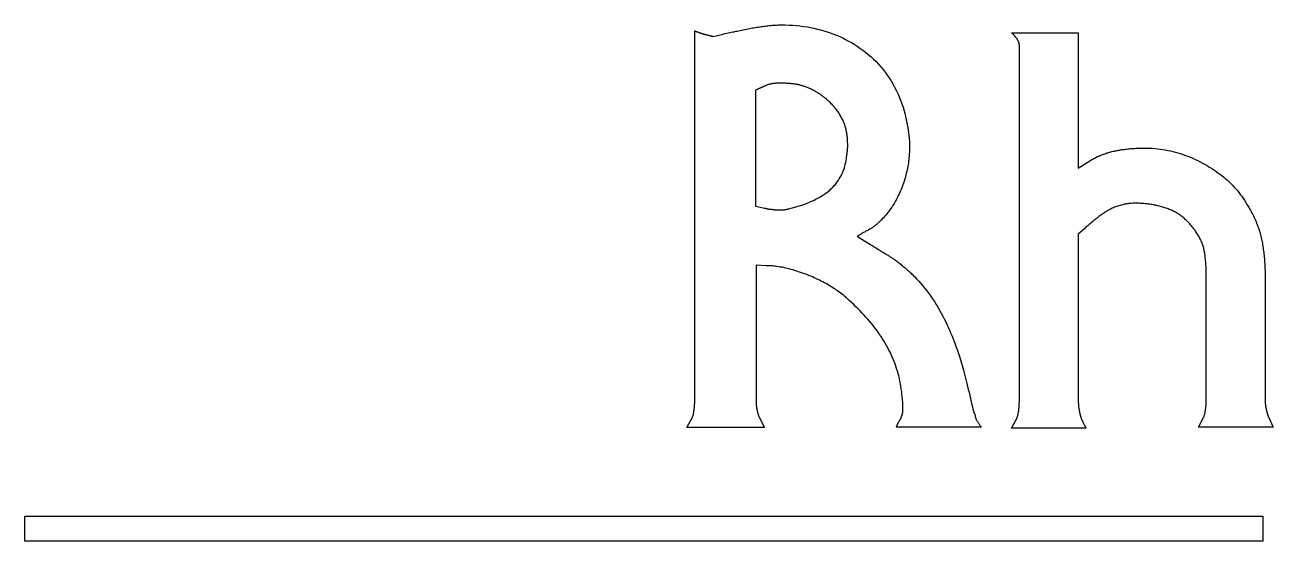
# Model space of a CAD drawing. Extents: x 18 to 129, y 140 to 152.
# Drawn here: x 17.63 to 35.49, y 144.83 to 152.22 of the extents above; entities that cross this region are included whole.
import ezdxf

# ---------------------------------------------------------------- set-up
doc = ezdxf.new("R2010")
doc.units = 0
doc.layers.add('LAYER_1', color=7, linetype='CONTINUOUS')

msp = doc.modelspace()

# ---------------------------------------------------------------- linework, layer by layer
at = {"layer": 'LAYER_1', "color": 7}
for points in [[(27.999, 152.164), (28.021, 152.169), (28.042, 152.173), (28.064, 152.177), (28.085, 152.18), (28.105, 152.184), (28.126, 152.187), (28.147, 152.19), (28.167, 152.193), (28.187, 152.196), (28.207, 152.199), (28.226, 152.201), (28.246, 152.203), (28.265, 152.205), (28.284, 152.207), (28.302, 152.209), (28.321, 152.211), (28.339, 152.212), (28.357, 152.213), (28.375, 152.214), (28.392, 152.215), (28.409, 152.216), (28.426, 152.216), (28.443, 152.216), (28.459, 152.216)], [(28.459, 152.216), (28.513, 152.216), (28.567, 152.214), (28.619, 152.211), (28.672, 152.207), (28.723, 152.202), (28.774, 152.195), (28.824, 152.188), (28.873, 152.179), (28.922, 152.169), (28.971, 152.158), (29.018, 152.146), (29.065, 152.133), (29.112, 152.118), (29.157, 152.103), (29.202, 152.086), (29.247, 152.068), (29.291, 152.05), (29.334, 152.03), (29.376, 152.008), (29.418, 151.986), (29.46, 151.963), (29.5, 151.939), (29.54, 151.913), (29.58, 151.886)], [(27.218, 152.13), (27.221, 152.128), (27.225, 152.127), (27.228, 152.126), (27.232, 152.125), (27.236, 152.123), (27.24, 152.122), (27.245, 152.12), (27.25, 152.118), (27.254, 152.117), (27.259, 152.115), (27.264, 152.113), (27.27, 152.111), (27.275, 152.109), (27.281, 152.107), (27.287, 152.105), (27.293, 152.103), (27.299, 152.101), (27.306, 152.099), (27.312, 152.097), (27.319, 152.095), (27.326, 152.093), (27.333, 152.09), (27.34, 152.088), (27.348, 152.086)], [(27.218, 146.893), (27.218, 152.13)], [(27.348, 152.086), (27.355, 152.084), (27.363, 152.082), (27.37, 152.08), (27.377, 152.078), (27.384, 152.076), (27.39, 152.075), (27.397, 152.073), (27.403, 152.071), (27.409, 152.07), (27.415, 152.068), (27.421, 152.067), (27.426, 152.066), (27.431, 152.064), (27.437, 152.063), (27.442, 152.062), (27.446, 152.06), (27.451, 152.059), (27.455, 152.058), (27.46, 152.057), (27.464, 152.056), (27.468, 152.055), (27.471, 152.054), (27.475, 152.052), (27.478, 152.051)], [(27.478, 152.051), (27.5, 152.057), (27.522, 152.062), (27.543, 152.067), (27.565, 152.072), (27.587, 152.077), (27.608, 152.082), (27.63, 152.087), (27.652, 152.092), (27.674, 152.097), (27.695, 152.102), (27.717, 152.106), (27.739, 152.111), (27.76, 152.116), (27.782, 152.12), (27.804, 152.125), (27.826, 152.129), (27.847, 152.134), (27.869, 152.138), (27.891, 152.143), (27.912, 152.147), (27.934, 152.151), (27.956, 152.156), (27.978, 152.16), (27.999, 152.164)], [(31.829, 152.017), (31.826, 152.021), (31.822, 152.025), (31.819, 152.03), (31.816, 152.034), (31.813, 152.038), (31.809, 152.042), (31.806, 152.047), (31.803, 152.051), (31.799, 152.055), (31.796, 152.059), (31.793, 152.063), (31.79, 152.067), (31.786, 152.07), (31.783, 152.074), (31.78, 152.078), (31.777, 152.081), (31.773, 152.084), (31.77, 152.087), (31.767, 152.091), (31.764, 152.093), (31.76, 152.096), (31.757, 152.099), (31.754, 152.101), (31.751, 152.103)], [(31.751, 152.103), (32.706, 152.103), (32.706, 150.167), (32.871, 150.271)], [(31.864, 151.912), (31.863, 151.917), (31.863, 151.921), (31.863, 151.925), (31.863, 151.93), (31.862, 151.934), (31.862, 151.939), (31.861, 151.943), (31.86, 151.947), (31.859, 151.952), (31.858, 151.956), (31.857, 151.96), (31.856, 151.965), (31.854, 151.969), (31.853, 151.973), (31.851, 151.978), (31.849, 151.982), (31.847, 151.986), (31.845, 151.991), (31.843, 151.995), (31.84, 151.999), (31.838, 152.004), (31.835, 152.008), (31.832, 152.012), (31.829, 152.017)], [(29.58, 151.886), (29.621, 151.857), (29.662, 151.826), (29.701, 151.794), (29.74, 151.761), (29.776, 151.726), (29.812, 151.691), (29.847, 151.655), (29.88, 151.618), (29.912, 151.579), (29.943, 151.54), (29.973, 151.499), (30.001, 151.458), (30.028, 151.415), (30.054, 151.371), (30.078, 151.327), (30.101, 151.281), (30.123, 151.234), (30.144, 151.187), (30.163, 151.138), (30.181, 151.088), (30.198, 151.037), (30.213, 150.986), (30.227, 150.933), (30.24, 150.879)], [(31.864, 146.885), (31.864, 151.912)], [(28.234, 151.348), (28.227, 151.345), (28.221, 151.342), (28.214, 151.339), (28.208, 151.336), (28.201, 151.333), (28.195, 151.33), (28.188, 151.327), (28.182, 151.324), (28.176, 151.321), (28.169, 151.319), (28.163, 151.316), (28.157, 151.313), (28.15, 151.311), (28.144, 151.308), (28.138, 151.305), (28.132, 151.302), (28.126, 151.3), (28.12, 151.297), (28.114, 151.294), (28.108, 151.291), (28.103, 151.288), (28.097, 151.285), (28.092, 151.282), (28.086, 151.279)], [(28.433, 151.383), (28.424, 151.383), (28.414, 151.383), (28.405, 151.382), (28.396, 151.382), (28.387, 151.382), (28.378, 151.381), (28.369, 151.38), (28.36, 151.38), (28.352, 151.379), (28.344, 151.378), (28.335, 151.376), (28.327, 151.375), (28.319, 151.374), (28.311, 151.372), (28.303, 151.37), (28.295, 151.369), (28.287, 151.367), (28.28, 151.364), (28.272, 151.362), (28.264, 151.36), (28.257, 151.357), (28.249, 151.354), (28.241, 151.351), (28.234, 151.348)], [(28.746, 151.348), (28.735, 151.351), (28.724, 151.354), (28.713, 151.357), (28.701, 151.36), (28.69, 151.362), (28.678, 151.364), (28.666, 151.367), (28.653, 151.369), (28.641, 151.37), (28.628, 151.372), (28.616, 151.374), (28.603, 151.375), (28.59, 151.376), (28.576, 151.378), (28.563, 151.379), (28.549, 151.38), (28.535, 151.38), (28.521, 151.381), (28.507, 151.382), (28.493, 151.382), (28.478, 151.382), (28.463, 151.383), (28.449, 151.383), (28.433, 151.383)], [(29.041, 151.2), (29.028, 151.21), (29.015, 151.219), (29.002, 151.228), (28.989, 151.237), (28.976, 151.245), (28.963, 151.253), (28.951, 151.26), (28.938, 151.268), (28.925, 151.275), (28.912, 151.281), (28.9, 151.288), (28.887, 151.294), (28.875, 151.3), (28.862, 151.305), (28.85, 151.31), (28.838, 151.316), (28.826, 151.32), (28.814, 151.325), (28.802, 151.329), (28.791, 151.333), (28.779, 151.337), (28.768, 151.341), (28.757, 151.345), (28.746, 151.348)], [(28.086, 151.279), (28.086, 149.62), (28.216, 149.594)], [(29.319, 150.888), (29.311, 150.902), (29.303, 150.916), (29.295, 150.93), (29.287, 150.943), (29.278, 150.957), (29.268, 150.971), (29.259, 150.984), (29.249, 150.998), (29.239, 151.011), (29.228, 151.024), (29.218, 151.038), (29.206, 151.051), (29.195, 151.064), (29.183, 151.076), (29.17, 151.089), (29.158, 151.102), (29.145, 151.115), (29.131, 151.127), (29.117, 151.14), (29.103, 151.152), (29.088, 151.164), (29.073, 151.176), (29.057, 151.188), (29.041, 151.2)], [(29.406, 150.497), (29.406, 150.515), (29.405, 150.533), (29.405, 150.551), (29.404, 150.569), (29.403, 150.586), (29.401, 150.603), (29.399, 150.62), (29.397, 150.637), (29.395, 150.653), (29.392, 150.67), (29.389, 150.686), (29.385, 150.702), (29.382, 150.718), (29.378, 150.734), (29.373, 150.75), (29.369, 150.765), (29.364, 150.781), (29.358, 150.796), (29.353, 150.812), (29.347, 150.827), (29.34, 150.842), (29.334, 150.857), (29.327, 150.873), (29.319, 150.888)], [(30.24, 150.879), (30.241, 150.873), (30.242, 150.866), (30.243, 150.859), (30.245, 150.852), (30.246, 150.845), (30.248, 150.838), (30.249, 150.831), (30.251, 150.824), (30.252, 150.816), (30.254, 150.809), (30.255, 150.801), (30.257, 150.793), (30.259, 150.785), (30.26, 150.777), (30.262, 150.769), (30.263, 150.761), (30.265, 150.752), (30.267, 150.744), (30.268, 150.735), (30.269, 150.726), (30.271, 150.717), (30.272, 150.707), (30.273, 150.698), (30.274, 150.688)], [(30.274, 150.688), (30.275, 150.679), (30.277, 150.671), (30.278, 150.662), (30.279, 150.653), (30.28, 150.645), (30.281, 150.636), (30.282, 150.627), (30.283, 150.619), (30.284, 150.61), (30.285, 150.602), (30.286, 150.593), (30.286, 150.585), (30.287, 150.577), (30.288, 150.568), (30.289, 150.56), (30.289, 150.552), (30.29, 150.544), (30.29, 150.535), (30.291, 150.527), (30.291, 150.519), (30.291, 150.512), (30.292, 150.504), (30.292, 150.496), (30.292, 150.488)], [(29.397, 150.393), (29.398, 150.397), (29.399, 150.401), (29.4, 150.406), (29.401, 150.41), (29.402, 150.415), (29.402, 150.419), (29.403, 150.423), (29.403, 150.428), (29.404, 150.432), (29.404, 150.436), (29.405, 150.441), (29.405, 150.445), (29.405, 150.449), (29.405, 150.454), (29.406, 150.458), (29.406, 150.462), (29.406, 150.467), (29.406, 150.471), (29.406, 150.475), (29.406, 150.48), (29.406, 150.484), (29.406, 150.488), (29.406, 150.493), (29.406, 150.497)], [(30.292, 150.488), (30.292, 150.463), (30.291, 150.438), (30.29, 150.413), (30.289, 150.389), (30.287, 150.364), (30.285, 150.339), (30.283, 150.314), (30.28, 150.289), (30.277, 150.265), (30.274, 150.24), (30.27, 150.215), (30.266, 150.191), (30.261, 150.167), (30.256, 150.142), (30.251, 150.118), (30.245, 150.094), (30.239, 150.07), (30.233, 150.046), (30.226, 150.023), (30.219, 149.999), (30.212, 149.976), (30.204, 149.952), (30.196, 149.929), (30.188, 149.907)], [(32.871, 150.271), (32.885, 150.28), (32.899, 150.288), (32.913, 150.296), (32.927, 150.304), (32.941, 150.311), (32.956, 150.319), (32.97, 150.326), (32.984, 150.332), (32.998, 150.339), (33.013, 150.345), (33.027, 150.351), (33.041, 150.357), (33.056, 150.363), (33.07, 150.368), (33.085, 150.373), (33.099, 150.378), (33.114, 150.383), (33.129, 150.387), (33.143, 150.392), (33.158, 150.396), (33.173, 150.4), (33.188, 150.403), (33.203, 150.407), (33.218, 150.41)], [(33.218, 150.41), (33.233, 150.413), (33.249, 150.416), (33.265, 150.42), (33.281, 150.422), (33.297, 150.425), (33.313, 150.428), (33.329, 150.431), (33.346, 150.433), (33.363, 150.435), (33.38, 150.438), (33.398, 150.44), (33.416, 150.442), (33.434, 150.443), (33.452, 150.445), (33.471, 150.447), (33.49, 150.448), (33.509, 150.449), (33.528, 150.45), (33.548, 150.451), (33.568, 150.452), (33.589, 150.453), (33.61, 150.453), (33.631, 150.453), (33.652, 150.454)], [(33.652, 150.454), (33.69, 150.453), (33.728, 150.452), (33.766, 150.45), (33.803, 150.447), (33.84, 150.443), (33.877, 150.439), (33.914, 150.434), (33.951, 150.428), (33.987, 150.421), (34.024, 150.413), (34.06, 150.404), (34.096, 150.395), (34.132, 150.385), (34.168, 150.374), (34.204, 150.362), (34.24, 150.349), (34.275, 150.336), (34.311, 150.322), (34.346, 150.307), (34.381, 150.291), (34.416, 150.274), (34.451, 150.257), (34.486, 150.238), (34.521, 150.219)], [(29.085, 149.802), (29.105, 149.817), (29.125, 149.832), (29.144, 149.847), (29.162, 149.864), (29.18, 149.881), (29.197, 149.898), (29.213, 149.916), (29.229, 149.934), (29.244, 149.954), (29.259, 149.973), (29.272, 149.993), (29.286, 150.014), (29.298, 150.035), (29.31, 150.057), (29.321, 150.079), (29.331, 150.101), (29.341, 150.124), (29.35, 150.148), (29.358, 150.172), (29.366, 150.196), (29.372, 150.221), (29.379, 150.246), (29.384, 150.271), (29.389, 150.297)], [(29.389, 150.297), (29.389, 150.302), (29.389, 150.306), (29.389, 150.31), (29.389, 150.314), (29.39, 150.318), (29.39, 150.322), (29.39, 150.326), (29.391, 150.33), (29.391, 150.334), (29.392, 150.337), (29.392, 150.341), (29.393, 150.345), (29.394, 150.349), (29.394, 150.353), (29.395, 150.356), (29.395, 150.36), (29.396, 150.364), (29.396, 150.368), (29.396, 150.372), (29.397, 150.376), (29.397, 150.38), (29.397, 150.384), (29.397, 150.388), (29.397, 150.393)], [(34.521, 150.219), (34.553, 150.2), (34.585, 150.181), (34.616, 150.162), (34.646, 150.142), (34.676, 150.122), (34.705, 150.101), (34.733, 150.08), (34.761, 150.059), (34.788, 150.037), (34.815, 150.015), (34.841, 149.992), (34.866, 149.968), (34.891, 149.945), (34.915, 149.92), (34.938, 149.895), (34.961, 149.87), (34.983, 149.844), (35.004, 149.817), (35.025, 149.79), (35.045, 149.763), (35.065, 149.734), (35.084, 149.706), (35.102, 149.676), (35.12, 149.646)], [(30.188, 149.907), (30.179, 149.884), (30.17, 149.861), (30.16, 149.839), (30.151, 149.817), (30.141, 149.795), (30.13, 149.773), (30.12, 149.752), (30.109, 149.73), (30.098, 149.709), (30.086, 149.688), (30.074, 149.668), (30.062, 149.647), (30.049, 149.627), (30.036, 149.607), (30.023, 149.587), (30.009, 149.568), (29.995, 149.548), (29.98, 149.529), (29.965, 149.51), (29.95, 149.492), (29.934, 149.474), (29.917, 149.455), (29.901, 149.438), (29.884, 149.42)], [(28.564, 149.585), (28.591, 149.592), (28.617, 149.599), (28.643, 149.606), (28.669, 149.613), (28.694, 149.62), (28.718, 149.628), (28.743, 149.635), (28.766, 149.643), (28.79, 149.652), (28.812, 149.66), (28.835, 149.669), (28.857, 149.677), (28.878, 149.687), (28.899, 149.696), (28.92, 149.705), (28.94, 149.715), (28.96, 149.725), (28.979, 149.735), (28.998, 149.746), (29.016, 149.757), (29.034, 149.768), (29.051, 149.779), (29.068, 149.79), (29.085, 149.802)], [(28.216, 149.594), (28.221, 149.593), (28.225, 149.592), (28.229, 149.591), (28.234, 149.59), (28.238, 149.589), (28.242, 149.588), (28.247, 149.586), (28.251, 149.586), (28.255, 149.585), (28.26, 149.584), (28.264, 149.583), (28.268, 149.582), (28.273, 149.581), (28.277, 149.58), (28.281, 149.58), (28.286, 149.579), (28.29, 149.579), (28.294, 149.578), (28.299, 149.578), (28.303, 149.577), (28.308, 149.577), (28.312, 149.577), (28.316, 149.577), (28.321, 149.577)], [(28.321, 149.577), (28.326, 149.575), (28.331, 149.575), (28.336, 149.574), (28.342, 149.573), (28.347, 149.572), (28.352, 149.571), (28.357, 149.571), (28.361, 149.57), (28.366, 149.57), (28.371, 149.57), (28.376, 149.569), (28.38, 149.569), (28.385, 149.569), (28.389, 149.568), (28.394, 149.568), (28.398, 149.568), (28.403, 149.568), (28.407, 149.568), (28.412, 149.568), (28.416, 149.568), (28.42, 149.568), (28.425, 149.568), (28.429, 149.568), (28.433, 149.568)], [(28.477, 149.568), (28.48, 149.568), (28.483, 149.568), (28.487, 149.568), (28.49, 149.568), (28.493, 149.569), (28.497, 149.569), (28.5, 149.57), (28.503, 149.57), (28.507, 149.571), (28.51, 149.572), (28.514, 149.572), (28.517, 149.573), (28.521, 149.574), (28.524, 149.575), (28.528, 149.576), (28.532, 149.577), (28.535, 149.578), (28.539, 149.579), (28.543, 149.58), (28.547, 149.581), (28.551, 149.582), (28.555, 149.583), (28.559, 149.584), (28.564, 149.585)], [(33.131, 149.559), (33.121, 149.553), (33.111, 149.547), (33.1, 149.541), (33.089, 149.534), (33.078, 149.526), (33.066, 149.518), (33.054, 149.51), (33.042, 149.501), (33.029, 149.492), (33.016, 149.482), (33.002, 149.472), (32.988, 149.461), (32.974, 149.45), (32.959, 149.439), (32.944, 149.427), (32.929, 149.414), (32.913, 149.402), (32.897, 149.388), (32.88, 149.374), (32.864, 149.36), (32.846, 149.345), (32.829, 149.33), (32.811, 149.315), (32.793, 149.299)], [(33.522, 149.663), (33.505, 149.663), (33.488, 149.663), (33.47, 149.662), (33.453, 149.66), (33.436, 149.659), (33.42, 149.657), (33.403, 149.654), (33.386, 149.652), (33.369, 149.649), (33.353, 149.645), (33.337, 149.641), (33.32, 149.637), (33.304, 149.633), (33.288, 149.628), (33.272, 149.623), (33.256, 149.617), (33.24, 149.611), (33.224, 149.605), (33.208, 149.598), (33.193, 149.591), (33.177, 149.584), (33.162, 149.576), (33.147, 149.568), (33.131, 149.559)], [(33.93, 149.603), (33.914, 149.608), (33.898, 149.613), (33.881, 149.618), (33.864, 149.622), (33.848, 149.626), (33.831, 149.63), (33.814, 149.634), (33.797, 149.638), (33.781, 149.641), (33.764, 149.644), (33.747, 149.647), (33.729, 149.649), (33.712, 149.652), (33.695, 149.654), (33.678, 149.656), (33.661, 149.657), (33.643, 149.659), (33.626, 149.66), (33.609, 149.661), (33.592, 149.662), (33.574, 149.663), (33.557, 149.663), (33.539, 149.663), (33.522, 149.663)], [(34.26, 149.412), (34.249, 149.422), (34.238, 149.433), (34.226, 149.443), (34.215, 149.453), (34.203, 149.463), (34.19, 149.473), (34.178, 149.483), (34.165, 149.492), (34.152, 149.501), (34.139, 149.51), (34.125, 149.518), (34.112, 149.527), (34.098, 149.535), (34.083, 149.542), (34.069, 149.55), (34.054, 149.557), (34.04, 149.564), (34.025, 149.57), (34.009, 149.576), (33.994, 149.582), (33.978, 149.588), (33.962, 149.593), (33.946, 149.598), (33.93, 149.603)], [(35.12, 149.646), (35.133, 149.625), (35.145, 149.605), (35.157, 149.584), (35.169, 149.563), (35.181, 149.543), (35.192, 149.522), (35.202, 149.502), (35.213, 149.481), (35.223, 149.46), (35.232, 149.44), (35.241, 149.419), (35.25, 149.398), (35.259, 149.378), (35.267, 149.357), (35.275, 149.337), (35.282, 149.316), (35.289, 149.295), (35.296, 149.275), (35.302, 149.254), (35.308, 149.234), (35.314, 149.213), (35.319, 149.192), (35.324, 149.172), (35.328, 149.151)], [(29.884, 149.42), (29.877, 149.414), (29.871, 149.407), (29.864, 149.401), (29.858, 149.395), (29.851, 149.389), (29.844, 149.383), (29.838, 149.377), (29.831, 149.371), (29.825, 149.365), (29.818, 149.36), (29.811, 149.354), (29.804, 149.349), (29.798, 149.343), (29.791, 149.338), (29.784, 149.333), (29.777, 149.328), (29.77, 149.323), (29.763, 149.318), (29.756, 149.313), (29.748, 149.308), (29.741, 149.303), (29.734, 149.299), (29.726, 149.294), (29.719, 149.29)], [(34.495, 149.047), (34.489, 149.063), (34.483, 149.079), (34.477, 149.095), (34.47, 149.111), (34.463, 149.127), (34.456, 149.143), (34.448, 149.159), (34.44, 149.174), (34.431, 149.19), (34.422, 149.205), (34.413, 149.22), (34.404, 149.236), (34.394, 149.251), (34.383, 149.266), (34.373, 149.281), (34.362, 149.296), (34.35, 149.311), (34.338, 149.325), (34.326, 149.34), (34.314, 149.354), (34.301, 149.369), (34.288, 149.383), (34.274, 149.397), (34.26, 149.412)], [(29.719, 149.29), (29.705, 149.282), (29.692, 149.275), (29.679, 149.268), (29.667, 149.262), (29.655, 149.255), (29.644, 149.249), (29.633, 149.243), (29.623, 149.238), (29.614, 149.233), (29.605, 149.228), (29.597, 149.223), (29.589, 149.218), (29.582, 149.214), (29.576, 149.21), (29.57, 149.207), (29.565, 149.203), (29.56, 149.2), (29.556, 149.197), (29.553, 149.195), (29.55, 149.192), (29.548, 149.19), (29.546, 149.188), (29.545, 149.187), (29.545, 149.186)], [(29.545, 149.186), (29.745, 149.064)], [(32.793, 149.299), (32.706, 149.22), (32.706, 146.876)], [(29.745, 149.064), (29.764, 149.052), (29.783, 149.041), (29.801, 149.03), (29.819, 149.019), (29.837, 149.008), (29.854, 148.998), (29.87, 148.987), (29.886, 148.978), (29.901, 148.968), (29.916, 148.959), (29.931, 148.95), (29.944, 148.942), (29.958, 148.933), (29.97, 148.925), (29.983, 148.918), (29.994, 148.91), (30.005, 148.903), (30.016, 148.897), (30.026, 148.891), (30.035, 148.885), (30.044, 148.879), (30.052, 148.874), (30.059, 148.869), (30.066, 148.864)], [(34.538, 148.604), (34.538, 148.628), (34.538, 148.651), (34.537, 148.674), (34.537, 148.696), (34.536, 148.719), (34.535, 148.74), (34.534, 148.762), (34.533, 148.782), (34.531, 148.803), (34.53, 148.823), (34.528, 148.842), (34.526, 148.861), (34.524, 148.88), (34.522, 148.898), (34.52, 148.915), (34.518, 148.932), (34.515, 148.948), (34.512, 148.964), (34.51, 148.979), (34.507, 148.994), (34.504, 149.008), (34.501, 149.022), (34.498, 149.035), (34.495, 149.047)], [(35.328, 149.151), (35.333, 149.13), (35.337, 149.109), (35.341, 149.088), (35.344, 149.067), (35.348, 149.046), (35.351, 149.024), (35.354, 149.002), (35.357, 148.98), (35.36, 148.958), (35.363, 148.936), (35.365, 148.913), (35.367, 148.89), (35.37, 148.868), (35.371, 148.845), (35.373, 148.821), (35.375, 148.798), (35.376, 148.774), (35.377, 148.75), (35.378, 148.726), (35.379, 148.702), (35.38, 148.678), (35.38, 148.653), (35.38, 148.629), (35.38, 148.604)], [(30.066, 148.864), (30.078, 148.856), (30.09, 148.847), (30.102, 148.838), (30.114, 148.828), (30.127, 148.819), (30.139, 148.809), (30.151, 148.799), (30.164, 148.79), (30.176, 148.779), (30.189, 148.769), (30.201, 148.759), (30.214, 148.748), (30.226, 148.738), (30.239, 148.727), (30.251, 148.716), (30.263, 148.705), (30.276, 148.694), (30.288, 148.682), (30.301, 148.671), (30.313, 148.66), (30.325, 148.648), (30.337, 148.636), (30.349, 148.625), (30.361, 148.613)], [(28.234, 148.769), (28.095, 148.778), (28.095, 146.885)], [(28.85, 148.63), (28.82, 148.642), (28.79, 148.653), (28.761, 148.663), (28.732, 148.673), (28.704, 148.683), (28.676, 148.692), (28.648, 148.7), (28.621, 148.708), (28.594, 148.716), (28.568, 148.723), (28.542, 148.729), (28.516, 148.735), (28.491, 148.741), (28.466, 148.746), (28.441, 148.75), (28.417, 148.754), (28.393, 148.758), (28.369, 148.761), (28.346, 148.763), (28.323, 148.765), (28.3, 148.767), (28.278, 148.768), (28.256, 148.769), (28.234, 148.769)], [(29.389, 148.309), (29.37, 148.325), (29.351, 148.341), (29.332, 148.356), (29.312, 148.372), (29.292, 148.387), (29.272, 148.402), (29.251, 148.416), (29.23, 148.431), (29.208, 148.445), (29.187, 148.459), (29.165, 148.472), (29.142, 148.486), (29.12, 148.499), (29.097, 148.512), (29.073, 148.525), (29.05, 148.537), (29.026, 148.549), (29.002, 148.561), (28.977, 148.573), (28.952, 148.585), (28.927, 148.597), (28.902, 148.608), (28.876, 148.619), (28.85, 148.63)], [(30.361, 148.613), (30.392, 148.581), (30.423, 148.548), (30.453, 148.514), (30.482, 148.48), (30.511, 148.445), (30.539, 148.409), (30.567, 148.372), (30.594, 148.334), (30.62, 148.295), (30.646, 148.256), (30.672, 148.215), (30.697, 148.174), (30.721, 148.132), (30.745, 148.089), (30.769, 148.045), (30.792, 148), (30.814, 147.954), (30.836, 147.907), (30.858, 147.859), (30.879, 147.81), (30.9, 147.76), (30.921, 147.71), (30.941, 147.658), (30.96, 147.605)], [(34.538, 146.902), (34.538, 148.604)], [(35.38, 148.604), (35.38, 146.902)], [(29.996, 147.562), (29.98, 147.594), (29.962, 147.627), (29.944, 147.659), (29.925, 147.691), (29.905, 147.723), (29.884, 147.754), (29.863, 147.786), (29.841, 147.817), (29.818, 147.849), (29.794, 147.88), (29.77, 147.911), (29.745, 147.942), (29.719, 147.973), (29.692, 148.003), (29.665, 148.034), (29.637, 148.065), (29.608, 148.095), (29.579, 148.126), (29.549, 148.157), (29.518, 148.187), (29.487, 148.217), (29.455, 148.248), (29.422, 148.278), (29.389, 148.309)], [(30.196, 146.693), (30.196, 146.734), (30.195, 146.773), (30.193, 146.813), (30.19, 146.852), (30.187, 146.891), (30.183, 146.929), (30.179, 146.968), (30.173, 147.005), (30.167, 147.043), (30.161, 147.08), (30.153, 147.117), (30.145, 147.154), (30.136, 147.19), (30.127, 147.226), (30.117, 147.261), (30.106, 147.296), (30.095, 147.331), (30.083, 147.365), (30.07, 147.399), (30.057, 147.432), (30.042, 147.465), (30.028, 147.498), (30.012, 147.53), (29.996, 147.562)], [(30.96, 147.605), (30.969, 147.58), (30.978, 147.553), (30.987, 147.526), (30.996, 147.498), (31.005, 147.468), (31.014, 147.438), (31.023, 147.406), (31.033, 147.374), (31.042, 147.341), (31.052, 147.307), (31.061, 147.271), (31.071, 147.235), (31.081, 147.198), (31.091, 147.16), (31.101, 147.121), (31.111, 147.081), (31.121, 147.04), (31.131, 146.998), (31.142, 146.956), (31.152, 146.912), (31.163, 146.867), (31.173, 146.822), (31.184, 146.776), (31.195, 146.728)], [(27.183, 146.598), (27.186, 146.607), (27.189, 146.616), (27.192, 146.625), (27.195, 146.635), (27.197, 146.645), (27.199, 146.655), (27.202, 146.666), (27.204, 146.676), (27.205, 146.688), (27.207, 146.699), (27.209, 146.711), (27.21, 146.723), (27.211, 146.735), (27.213, 146.748), (27.214, 146.761), (27.214, 146.774), (27.215, 146.788), (27.216, 146.802), (27.216, 146.816), (27.217, 146.831), (27.217, 146.846), (27.218, 146.861), (27.218, 146.877), (27.218, 146.893)], [(28.095, 146.885), (28.095, 146.877), (28.095, 146.87), (28.095, 146.862), (28.095, 146.855), (28.095, 146.848), (28.095, 146.841), (28.095, 146.834), (28.095, 146.827), (28.095, 146.82), (28.095, 146.813), (28.096, 146.806), (28.096, 146.8), (28.096, 146.793), (28.096, 146.787), (28.097, 146.781), (28.097, 146.775), (28.098, 146.768), (28.098, 146.762), (28.099, 146.757), (28.1, 146.751), (28.101, 146.745), (28.101, 146.739), (28.102, 146.734), (28.103, 146.728)], [(31.829, 146.589), (31.832, 146.598), (31.835, 146.607), (31.838, 146.617), (31.84, 146.626), (31.843, 146.636), (31.845, 146.646), (31.847, 146.657), (31.849, 146.668), (31.851, 146.679), (31.853, 146.69), (31.854, 146.702), (31.856, 146.714), (31.857, 146.726), (31.858, 146.739), (31.859, 146.752), (31.86, 146.766), (31.861, 146.779), (31.862, 146.793), (31.862, 146.808), (31.863, 146.822), (31.863, 146.837), (31.863, 146.853), (31.863, 146.868), (31.864, 146.885)], [(32.706, 146.876), (32.706, 146.868), (32.706, 146.861), (32.706, 146.853), (32.706, 146.846), (32.706, 146.839), (32.706, 146.832), (32.706, 146.825), (32.706, 146.818), (32.706, 146.811), (32.706, 146.804), (32.707, 146.798), (32.707, 146.791), (32.707, 146.785), (32.708, 146.778), (32.708, 146.772), (32.708, 146.766), (32.709, 146.76), (32.71, 146.754), (32.71, 146.748), (32.711, 146.742), (32.712, 146.736), (32.713, 146.731), (32.713, 146.725), (32.715, 146.72)], [(34.503, 146.607), (34.507, 146.615), (34.51, 146.625), (34.512, 146.634), (34.515, 146.644), (34.517, 146.654), (34.52, 146.664), (34.522, 146.674), (34.524, 146.685), (34.526, 146.696), (34.528, 146.708), (34.529, 146.719), (34.531, 146.731), (34.532, 146.744), (34.533, 146.757), (34.534, 146.77), (34.535, 146.783), (34.536, 146.797), (34.536, 146.811), (34.537, 146.825), (34.537, 146.84), (34.538, 146.855), (34.538, 146.87), (34.538, 146.886), (34.538, 146.902)], [(35.38, 146.902), (35.38, 146.894), (35.38, 146.887), (35.38, 146.88), (35.38, 146.872), (35.381, 146.865), (35.381, 146.858), (35.381, 146.851), (35.381, 146.844), (35.381, 146.837), (35.381, 146.83), (35.381, 146.824), (35.382, 146.817), (35.382, 146.811), (35.382, 146.804), (35.383, 146.798), (35.383, 146.792), (35.384, 146.786), (35.384, 146.78), (35.385, 146.774), (35.385, 146.768), (35.386, 146.762), (35.387, 146.757), (35.388, 146.751), (35.389, 146.746)], [(28.103, 146.728), (28.105, 146.723), (28.106, 146.717), (28.107, 146.712), (28.108, 146.707), (28.109, 146.701), (28.11, 146.696), (28.111, 146.69), (28.112, 146.685), (28.114, 146.679), (28.115, 146.674), (28.116, 146.669), (28.118, 146.663), (28.119, 146.658), (28.12, 146.652), (28.122, 146.647), (28.123, 146.641), (28.125, 146.636), (28.127, 146.631), (28.128, 146.625), (28.13, 146.62), (28.132, 146.614), (28.134, 146.609), (28.136, 146.603), (28.138, 146.598)], [(30.161, 146.572), (30.164, 146.577), (30.166, 146.583), (30.168, 146.588), (30.17, 146.593), (30.172, 146.598), (30.174, 146.603), (30.176, 146.608), (30.178, 146.613), (30.18, 146.618), (30.182, 146.623), (30.184, 146.628), (30.185, 146.633), (30.187, 146.638), (30.188, 146.642), (30.19, 146.647), (30.191, 146.652), (30.192, 146.657), (30.193, 146.662), (30.194, 146.667), (30.195, 146.672), (30.195, 146.678), (30.196, 146.683), (30.196, 146.688), (30.196, 146.693)], [(31.195, 146.728), (31.196, 146.724), (31.197, 146.72), (31.198, 146.715), (31.199, 146.711), (31.2, 146.707), (31.202, 146.702), (31.203, 146.698), (31.204, 146.694), (31.205, 146.69), (31.206, 146.685), (31.208, 146.681), (31.209, 146.677), (31.21, 146.673), (31.212, 146.669), (31.213, 146.665), (31.215, 146.661), (31.216, 146.658), (31.218, 146.654), (31.22, 146.65), (31.222, 146.646), (31.224, 146.643), (31.225, 146.639), (31.227, 146.636), (31.23, 146.633)], [(32.715, 146.72), (32.716, 146.714), (32.717, 146.709), (32.718, 146.703), (32.719, 146.697), (32.72, 146.691), (32.721, 146.686), (32.722, 146.68), (32.724, 146.674), (32.725, 146.668), (32.726, 146.662), (32.727, 146.656), (32.729, 146.65), (32.73, 146.644), (32.731, 146.638), (32.733, 146.632), (32.734, 146.626), (32.736, 146.62), (32.738, 146.615), (32.739, 146.609), (32.741, 146.603), (32.743, 146.597), (32.745, 146.592), (32.747, 146.586), (32.749, 146.581)], [(35.389, 146.746), (35.39, 146.74), (35.391, 146.735), (35.392, 146.729), (35.394, 146.724), (35.395, 146.718), (35.396, 146.713), (35.397, 146.708), (35.398, 146.702), (35.399, 146.697), (35.401, 146.691), (35.402, 146.686), (35.403, 146.68), (35.405, 146.675), (35.406, 146.67), (35.408, 146.664), (35.409, 146.659), (35.411, 146.653), (35.412, 146.648), (35.414, 146.642), (35.416, 146.637), (35.418, 146.632), (35.42, 146.626), (35.422, 146.621), (35.424, 146.615)], [(28.138, 146.598), (28.216, 146.45), (27.105, 146.45), (27.183, 146.598)], [(30.101, 146.459), (30.103, 146.463), (30.105, 146.468), (30.107, 146.472), (30.109, 146.477), (30.112, 146.482), (30.114, 146.486), (30.116, 146.491), (30.118, 146.496), (30.121, 146.501), (30.123, 146.506), (30.125, 146.511), (30.128, 146.515), (30.13, 146.52), (30.133, 146.525), (30.135, 146.53), (30.138, 146.535), (30.141, 146.54), (30.143, 146.545), (30.146, 146.549), (30.149, 146.554), (30.152, 146.559), (30.155, 146.563), (30.158, 146.568), (30.161, 146.572)], [(31.23, 146.633), (31.23, 146.626), (31.23, 146.62), (31.231, 146.613), (31.232, 146.607), (31.234, 146.6), (31.236, 146.593), (31.238, 146.587), (31.241, 146.58), (31.243, 146.573), (31.246, 146.566), (31.25, 146.559), (31.254, 146.552), (31.257, 146.545), (31.262, 146.538), (31.266, 146.531), (31.271, 146.523), (31.276, 146.516), (31.281, 146.508), (31.286, 146.5), (31.292, 146.492), (31.298, 146.484), (31.304, 146.476), (31.31, 146.468), (31.316, 146.459)], [(32.819, 146.442), (31.751, 146.442), (31.829, 146.589)], [(32.749, 146.581), (32.751, 146.575), (32.754, 146.57), (32.756, 146.564), (32.759, 146.558), (32.761, 146.552), (32.764, 146.547), (32.766, 146.541), (32.769, 146.535), (32.772, 146.529), (32.775, 146.523), (32.778, 146.517), (32.781, 146.511), (32.784, 146.505), (32.787, 146.499), (32.79, 146.493), (32.793, 146.487), (32.796, 146.481), (32.799, 146.476), (32.803, 146.47), (32.806, 146.464), (32.809, 146.458), (32.812, 146.453), (32.815, 146.447), (32.819, 146.442)], [(35.493, 146.459), (34.425, 146.459), (34.503, 146.607)], [(35.424, 146.615), (35.493, 146.459), (35.493, 146.459)], [(31.316, 146.459), (30.101, 146.459)]]:
    msp.add_lwpolyline(points, dxfattribs=at)
for points in [[(29.389, 150.297), (29.389, 150.297)], [(31.316, 146.459), (31.316, 146.459)], [(17.631, 145.183), (35.346, 145.183), (35.346, 144.826), (17.631, 144.826)]]:
    msp.add_lwpolyline(points, close=True, dxfattribs=at)
msp.add_polyline3d([(28.433, 149.568, 0), (28.436, 149.568, 0), (28.438, 149.568, 0), (28.44, 149.568, 0), (28.442, 149.568, 0), (28.444, 149.568, 0), (28.446, 149.568, 0), (28.448, 149.568, 0), (28.45, 149.568, 0), (28.453, 149.568, 0), (28.455, 149.568, 0), (28.456, 149.568, 0), (28.458, 149.568, 0), (28.46, 149.568, 0), (28.462, 149.568, 0), (28.464, 149.568, 0), (28.466, 149.568, 0), (28.467, 149.568, 0), (28.469, 149.568, 0), (28.47, 149.568, 0), (28.472, 149.568, 0), (28.473, 149.568, 0), (28.475, 149.568, 0), (28.476, 149.568, 0), (28.477, 149.568, 0)], dxfattribs=at)

doc.saveas('drawing.dxf')
